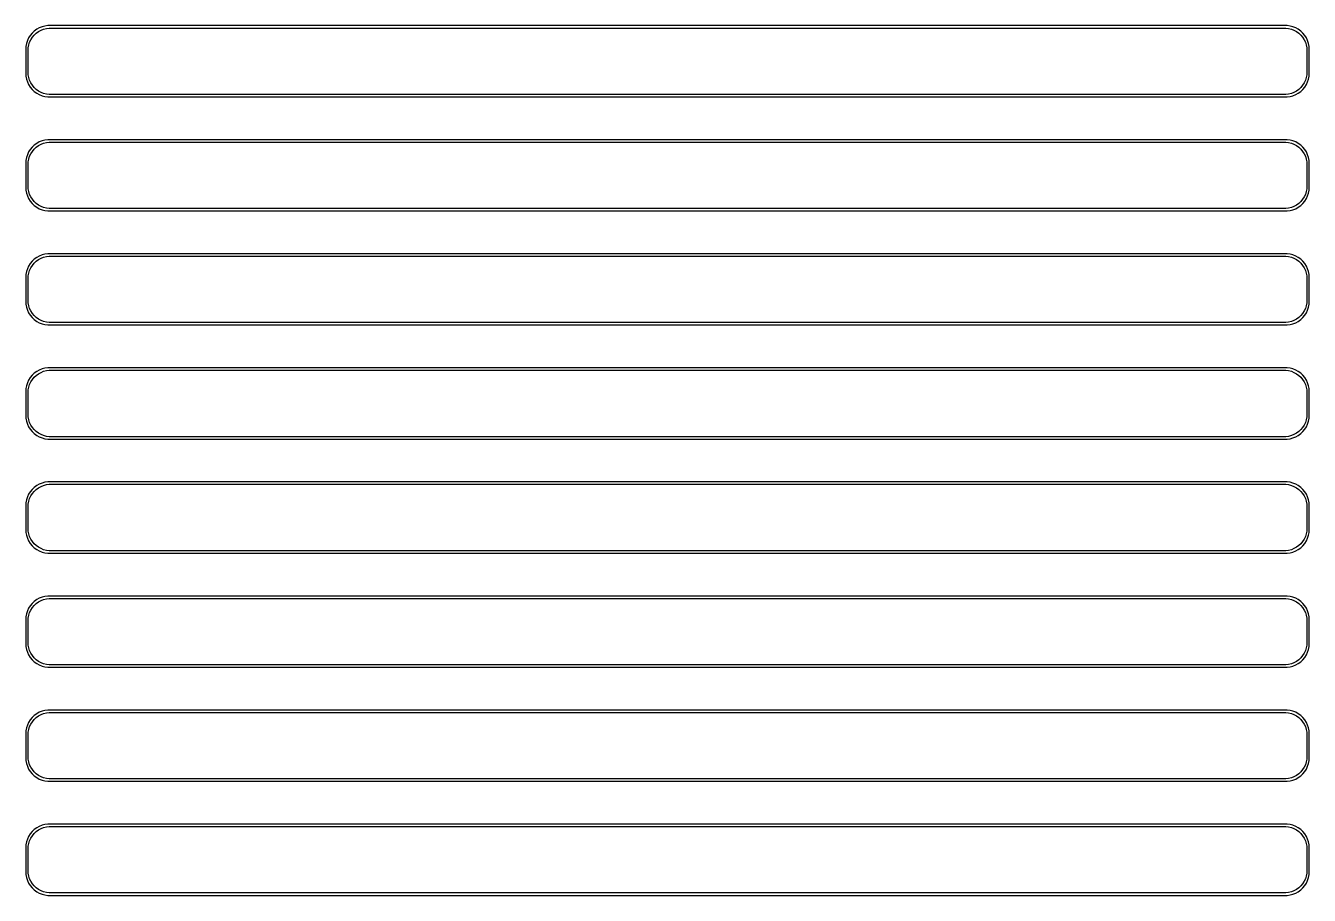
# Model space of a CAD drawing. Header units: metres. Extents: x -135 to 135, y 353 to 703.
# Drawn here: x -135 to 135, y 520.5 to 703.5 of the extents above; entities that cross this region are included whole.
import ezdxf

# ---------------------------------------------------------------- set-up
doc = ezdxf.new("R2010")
doc.units = ezdxf.units.M

msp = doc.modelspace()

# ---------------------------------------------------------------- linework, layer by layer
for p, q in [((-133.187, 702.353), (-133.645, 701.923)), ((-132.679, 702.722), (-133.187, 702.353)), ((-132.778, 701.91), (-132.295, 702.261)), ((-132.129, 703.024), (-132.679, 702.722)), ((-132.295, 702.261), (-131.772, 702.548)), ((-131.545, 703.255), (-132.129, 703.024)), ((-131.772, 702.548), (-131.218, 702.768)), ((-130.937, 703.411), (-131.545, 703.255)), ((-131.218, 702.768), (-130.64, 702.916)), ((-130.314, 703.49), (-130.937, 703.411)), ((-130.64, 702.916), (-130.048, 702.991)), ((130.314, 703.49), (-130.314, 703.49)), ((-130.048, 702.991), (130.048, 702.991)), ((130.048, 702.991), (130.64, 702.916)), ((130.937, 703.411), (130.314, 703.49)), ((130.64, 702.916), (131.218, 702.768)), ((131.545, 703.255), (130.937, 703.411)), ((131.218, 702.768), (131.772, 702.548)), ((132.129, 703.024), (131.545, 703.255)), ((131.772, 702.548), (132.295, 702.261)), ((132.679, 702.722), (132.129, 703.024)), ((132.295, 702.261), (132.778, 701.91)), ((133.187, 702.353), (132.679, 702.722)), ((133.645, 701.923), (133.187, 702.353)), ((-134.843, 699.743), (-134.961, 699.127)), ((-134.649, 700.341), (-134.843, 699.743)), ((-134.382, 700.909), (-134.649, 700.341)), ((-134.463, 698.845), (-134.351, 699.431)), ((-134.045, 701.439), (-134.382, 700.909)), ((-134.351, 699.431), (-134.166, 699.999)), ((-134.166, 699.999), (-133.912, 700.538)), ((-133.645, 701.923), (-134.045, 701.439)), ((-133.912, 700.538), (-133.593, 701.042)), ((-133.593, 701.042), (-133.213, 701.502)), ((-133.213, 701.502), (-132.778, 701.91)), ((132.778, 701.91), (133.213, 701.502)), ((133.213, 701.502), (133.593, 701.042)), ((133.593, 701.042), (133.912, 700.538)), ((134.045, 701.439), (133.645, 701.923)), ((133.912, 700.538), (134.166, 699.999)), ((134.382, 700.909), (134.045, 701.439)), ((134.166, 699.999), (134.351, 699.431)), ((134.351, 699.431), (134.463, 698.845)), ((134.649, 700.341), (134.382, 700.909)), ((134.843, 699.743), (134.649, 700.341)), ((134.961, 699.127), (134.843, 699.743)), ((-134.961, 699.127), (-135, 698.5)), ((-135, 698.5), (-135, 693.5)), ((-134.5, 698.25), (-134.463, 698.845)), ((-134.5, 693.75), (-134.5, 698.25)), ((134.463, 698.845), (134.5, 698.25)), ((134.5, 698.25), (134.5, 693.75)), ((135, 698.5), (134.961, 699.127)), ((135, 693.5), (135, 698.5)), ((-135, 693.5), (-134.961, 692.873)), ((-134.961, 692.873), (-134.843, 692.257)), ((-134.843, 692.257), (-134.649, 691.659)), ((-134.649, 691.659), (-134.382, 691.091)), ((-134.463, 693.155), (-134.5, 693.75)), ((-134.351, 692.569), (-134.463, 693.155)), ((-134.166, 692.001), (-134.351, 692.569)), ((-133.912, 691.462), (-134.166, 692.001)), ((-133.593, 690.958), (-133.912, 691.462)), ((133.912, 691.462), (133.593, 690.958)), ((134.166, 692.001), (133.912, 691.462)), ((134.351, 692.569), (134.166, 692.001)), ((134.463, 693.155), (134.351, 692.569)), ((134.382, 691.091), (134.649, 691.659)), ((134.5, 693.75), (134.463, 693.155)), ((134.649, 691.659), (134.843, 692.257)), ((134.843, 692.257), (134.961, 692.873)), ((134.961, 692.873), (135, 693.5)), ((-134.382, 691.091), (-134.045, 690.561)), ((-134.045, 690.561), (-133.645, 690.077)), ((-133.645, 690.077), (-133.187, 689.647)), ((-133.213, 690.498), (-133.593, 690.958)), ((-132.778, 690.09), (-133.213, 690.498)), ((-133.187, 689.647), (-132.679, 689.278)), ((-132.295, 689.739), (-132.778, 690.09)), ((-132.679, 689.278), (-132.129, 688.976)), ((-131.772, 689.452), (-132.295, 689.739)), ((-132.129, 688.976), (-131.545, 688.745)), ((-131.218, 689.232), (-131.772, 689.452)), ((-131.545, 688.745), (-130.937, 688.589)), ((-130.64, 689.084), (-131.218, 689.232)), ((-130.937, 688.589), (-130.314, 688.51)), ((-130.048, 689.009), (-130.64, 689.084)), ((-130.314, 688.51), (130.314, 688.51)), ((130.048, 689.009), (-130.048, 689.009)), ((130.64, 689.084), (130.048, 689.009)), ((130.314, 688.51), (130.937, 688.589)), ((131.218, 689.232), (130.64, 689.084)), ((130.937, 688.589), (131.545, 688.745)), ((131.772, 689.452), (131.218, 689.232)), ((131.545, 688.745), (132.129, 688.976)), ((132.295, 689.739), (131.772, 689.452)), ((132.129, 688.976), (132.679, 689.278)), ((132.778, 690.09), (132.295, 689.739)), ((132.679, 689.278), (133.187, 689.647)), ((133.213, 690.498), (132.778, 690.09)), ((133.187, 689.647), (133.645, 690.077)), ((133.593, 690.958), (133.213, 690.498)), ((133.645, 690.077), (134.045, 690.561)), ((134.045, 690.561), (134.382, 691.091)), ((-133.645, 677.923), (-134.045, 677.439)), ((-133.187, 678.353), (-133.645, 677.923)), ((-133.213, 677.502), (-132.778, 677.91)), ((-132.679, 678.722), (-133.187, 678.353)), ((-132.778, 677.91), (-132.295, 678.261)), ((-132.129, 679.024), (-132.679, 678.722)), ((-132.295, 678.261), (-131.772, 678.548)), ((-131.545, 679.255), (-132.129, 679.024)), ((-131.772, 678.548), (-131.218, 678.768)), ((-130.937, 679.411), (-131.545, 679.255)), ((-131.218, 678.768), (-130.64, 678.916)), ((-130.314, 679.49), (-130.937, 679.411)), ((-130.64, 678.916), (-130.048, 678.991)), ((130.314, 679.49), (-130.314, 679.49)), ((-130.048, 678.991), (130.048, 678.991)), ((130.048, 678.991), (130.64, 678.916)), ((130.937, 679.411), (130.314, 679.49)), ((130.64, 678.916), (131.218, 678.768)), ((131.545, 679.255), (130.937, 679.411)), ((131.218, 678.768), (131.772, 678.548)), ((132.129, 679.024), (131.545, 679.255)), ((131.772, 678.548), (132.295, 678.261)), ((132.679, 678.722), (132.129, 679.024)), ((132.295, 678.261), (132.778, 677.91)), ((133.187, 678.353), (132.679, 678.722)), ((132.778, 677.91), (133.213, 677.502)), ((133.645, 677.923), (133.187, 678.353)), ((134.045, 677.439), (133.645, 677.923)), ((-134.961, 675.127), (-135, 674.5)), ((-134.843, 675.743), (-134.961, 675.127)), ((-134.649, 676.341), (-134.843, 675.743)), ((-134.382, 676.909), (-134.649, 676.341)), ((-134.463, 674.845), (-134.351, 675.431)), ((-134.045, 677.439), (-134.382, 676.909)), ((-134.351, 675.431), (-134.166, 675.999)), ((-134.166, 675.999), (-133.912, 676.538)), ((-133.912, 676.538), (-133.593, 677.042)), ((-133.593, 677.042), (-133.213, 677.502)), ((133.213, 677.502), (133.593, 677.042)), ((133.593, 677.042), (133.912, 676.538)), ((133.912, 676.538), (134.166, 675.999)), ((134.382, 676.909), (134.045, 677.439)), ((134.166, 675.999), (134.351, 675.431)), ((134.351, 675.431), (134.463, 674.845)), ((134.649, 676.341), (134.382, 676.909)), ((134.843, 675.743), (134.649, 676.341)), ((134.961, 675.127), (134.843, 675.743)), ((135, 674.5), (134.961, 675.127)), ((-135, 674.5), (-135, 669.5)), ((-134.5, 674.25), (-134.463, 674.845)), ((-134.5, 669.75), (-134.5, 674.25)), ((134.463, 674.845), (134.5, 674.25)), ((134.5, 674.25), (134.5, 669.75)), ((135, 669.5), (135, 674.5)), ((-134.463, 669.155), (-134.5, 669.75)), ((134.5, 669.75), (134.463, 669.155)), ((-135, 669.5), (-134.961, 668.873)), ((-134.961, 668.873), (-134.843, 668.257)), ((-134.843, 668.257), (-134.649, 667.659)), ((-134.649, 667.659), (-134.382, 667.091)), ((-134.351, 668.569), (-134.463, 669.155)), ((-134.382, 667.091), (-134.045, 666.561)), ((-134.166, 668.001), (-134.351, 668.569)), ((-133.912, 667.462), (-134.166, 668.001)), ((-133.593, 666.958), (-133.912, 667.462)), ((-133.213, 666.498), (-133.593, 666.958)), ((133.593, 666.958), (133.213, 666.498)), ((133.912, 667.462), (133.593, 666.958)), ((134.166, 668.001), (133.912, 667.462)), ((134.045, 666.561), (134.382, 667.091)), ((134.351, 668.569), (134.166, 668.001)), ((134.463, 669.155), (134.351, 668.569)), ((134.382, 667.091), (134.649, 667.659)), ((134.649, 667.659), (134.843, 668.257)), ((134.843, 668.257), (134.961, 668.873)), ((134.961, 668.873), (135, 669.5)), ((-134.045, 666.561), (-133.645, 666.077)), ((-133.645, 666.077), (-133.187, 665.647)), ((-132.778, 666.09), (-133.213, 666.498)), ((-133.187, 665.647), (-132.679, 665.278)), ((-132.295, 665.739), (-132.778, 666.09)), ((-132.679, 665.278), (-132.129, 664.976)), ((-131.772, 665.452), (-132.295, 665.739)), ((-132.129, 664.976), (-131.545, 664.745)), ((-131.218, 665.232), (-131.772, 665.452)), ((-131.545, 664.745), (-130.937, 664.589)), ((-130.64, 665.084), (-131.218, 665.232)), ((-130.937, 664.589), (-130.314, 664.51)), ((-130.048, 665.009), (-130.64, 665.084)), ((-130.314, 664.51), (130.314, 664.51)), ((130.048, 665.009), (-130.048, 665.009)), ((130.64, 665.084), (130.048, 665.009)), ((130.314, 664.51), (130.937, 664.589)), ((131.218, 665.232), (130.64, 665.084)), ((130.937, 664.589), (131.545, 664.745)), ((131.772, 665.452), (131.218, 665.232)), ((131.545, 664.745), (132.129, 664.976)), ((132.295, 665.739), (131.772, 665.452)), ((132.129, 664.976), (132.679, 665.278)), ((132.778, 666.09), (132.295, 665.739)), ((132.679, 665.278), (133.187, 665.647)), ((133.213, 666.498), (132.778, 666.09)), ((133.187, 665.647), (133.645, 666.077)), ((133.645, 666.077), (134.045, 666.561)), ((-134.045, 653.439), (-134.382, 652.909)), ((-133.645, 653.923), (-134.045, 653.439)), ((-133.187, 654.353), (-133.645, 653.923)), ((-133.593, 653.042), (-133.213, 653.502)), ((-133.213, 653.502), (-132.778, 653.91)), ((-132.679, 654.722), (-133.187, 654.353)), ((-132.778, 653.91), (-132.295, 654.261)), ((-132.129, 655.024), (-132.679, 654.722)), ((-132.295, 654.261), (-131.772, 654.548)), ((-131.545, 655.255), (-132.129, 655.024)), ((-131.772, 654.548), (-131.218, 654.768)), ((-130.937, 655.411), (-131.545, 655.255)), ((-131.218, 654.768), (-130.64, 654.916)), ((-130.314, 655.49), (-130.937, 655.411)), ((-130.64, 654.916), (-130.048, 654.991)), ((130.314, 655.49), (-130.314, 655.49)), ((-130.048, 654.991), (130.048, 654.991)), ((130.048, 654.991), (130.64, 654.916)), ((130.937, 655.411), (130.314, 655.49)), ((130.64, 654.916), (131.218, 654.768)), ((131.545, 655.255), (130.937, 655.411)), ((131.218, 654.768), (131.772, 654.548)), ((132.129, 655.024), (131.545, 655.255)), ((131.772, 654.548), (132.295, 654.261)), ((132.679, 654.722), (132.129, 655.024)), ((132.295, 654.261), (132.778, 653.91)), ((133.187, 654.353), (132.679, 654.722)), ((132.778, 653.91), (133.213, 653.502)), ((133.645, 653.923), (133.187, 654.353)), ((133.213, 653.502), (133.593, 653.042)), ((134.045, 653.439), (133.645, 653.923)), ((134.382, 652.909), (134.045, 653.439)), ((-134.961, 651.127), (-135, 650.5)), ((-134.843, 651.743), (-134.961, 651.127)), ((-134.649, 652.341), (-134.843, 651.743)), ((-134.382, 652.909), (-134.649, 652.341)), ((-134.5, 650.25), (-134.463, 650.845)), ((-134.463, 650.845), (-134.351, 651.431)), ((-134.351, 651.431), (-134.166, 651.999)), ((-134.166, 651.999), (-133.912, 652.538)), ((-133.912, 652.538), (-133.593, 653.042)), ((133.593, 653.042), (133.912, 652.538)), ((133.912, 652.538), (134.166, 651.999)), ((134.166, 651.999), (134.351, 651.431)), ((134.351, 651.431), (134.463, 650.845)), ((134.649, 652.341), (134.382, 652.909)), ((134.463, 650.845), (134.5, 650.25)), ((134.843, 651.743), (134.649, 652.341)), ((134.961, 651.127), (134.843, 651.743)), ((135, 650.5), (134.961, 651.127)), ((-135, 650.5), (-135, 645.5)), ((-134.5, 645.75), (-134.5, 650.25)), ((134.5, 650.25), (134.5, 645.75)), ((135, 645.5), (135, 650.5)), ((-135, 645.5), (-134.961, 644.873)), ((-134.463, 645.155), (-134.5, 645.75)), ((134.5, 645.75), (134.463, 645.155)), ((134.961, 644.873), (135, 645.5)), ((-134.961, 644.873), (-134.843, 644.257)), ((-134.843, 644.257), (-134.649, 643.659)), ((-134.649, 643.659), (-134.382, 643.091)), ((-134.351, 644.569), (-134.463, 645.155)), ((-134.382, 643.091), (-134.045, 642.561)), ((-134.166, 644.001), (-134.351, 644.569)), ((-133.912, 643.462), (-134.166, 644.001)), ((-133.593, 642.958), (-133.912, 643.462)), ((-133.213, 642.498), (-133.593, 642.958)), ((133.593, 642.958), (133.213, 642.498)), ((133.912, 643.462), (133.593, 642.958)), ((134.166, 644.001), (133.912, 643.462)), ((134.045, 642.561), (134.382, 643.091)), ((134.351, 644.569), (134.166, 644.001)), ((134.463, 645.155), (134.351, 644.569)), ((134.382, 643.091), (134.649, 643.659)), ((134.649, 643.659), (134.843, 644.257)), ((134.843, 644.257), (134.961, 644.873)), ((-134.045, 642.561), (-133.645, 642.077)), ((-133.645, 642.077), (-133.187, 641.647)), ((-132.778, 642.09), (-133.213, 642.498)), ((-133.187, 641.647), (-132.679, 641.278)), ((-132.295, 641.739), (-132.778, 642.09)), ((-132.679, 641.278), (-132.129, 640.976)), ((-131.772, 641.452), (-132.295, 641.739)), ((-132.129, 640.976), (-131.545, 640.745)), ((-131.218, 641.232), (-131.772, 641.452)), ((-131.545, 640.745), (-130.937, 640.589)), ((-130.64, 641.084), (-131.218, 641.232)), ((-130.937, 640.589), (-130.314, 640.51)), ((-130.048, 641.009), (-130.64, 641.084)), ((-130.314, 640.51), (130.314, 640.51)), ((130.048, 641.009), (-130.048, 641.009)), ((130.64, 641.084), (130.048, 641.009)), ((130.314, 640.51), (130.937, 640.589)), ((131.218, 641.232), (130.64, 641.084)), ((130.937, 640.589), (131.545, 640.745)), ((131.772, 641.452), (131.218, 641.232)), ((131.545, 640.745), (132.129, 640.976)), ((132.295, 641.739), (131.772, 641.452)), ((132.129, 640.976), (132.679, 641.278)), ((132.778, 642.09), (132.295, 641.739)), ((132.679, 641.278), (133.187, 641.647)), ((133.213, 642.498), (132.778, 642.09)), ((133.187, 641.647), (133.645, 642.077)), ((133.645, 642.077), (134.045, 642.561)), ((-134.045, 629.439), (-134.382, 628.909)), ((-133.645, 629.923), (-134.045, 629.439)), ((-133.187, 630.353), (-133.645, 629.923)), ((-133.593, 629.042), (-133.213, 629.502)), ((-133.213, 629.502), (-132.778, 629.91)), ((-132.679, 630.722), (-133.187, 630.353)), ((-132.778, 629.91), (-132.295, 630.261)), ((-132.129, 631.024), (-132.679, 630.722)), ((-132.295, 630.261), (-131.772, 630.548)), ((-131.545, 631.255), (-132.129, 631.024)), ((-131.772, 630.548), (-131.218, 630.768)), ((-130.937, 631.411), (-131.545, 631.255)), ((-131.218, 630.768), (-130.64, 630.916)), ((-130.314, 631.49), (-130.937, 631.411)), ((-130.64, 630.916), (-130.048, 630.991)), ((130.314, 631.49), (-130.314, 631.49)), ((-130.048, 630.991), (130.048, 630.991)), ((130.048, 630.991), (130.64, 630.916)), ((130.937, 631.411), (130.314, 631.49)), ((130.64, 630.916), (131.218, 630.768)), ((131.545, 631.255), (130.937, 631.411)), ((131.218, 630.768), (131.772, 630.548)), ((132.129, 631.024), (131.545, 631.255)), ((131.772, 630.548), (132.295, 630.261)), ((132.679, 630.722), (132.129, 631.024)), ((132.295, 630.261), (132.778, 629.91)), ((133.187, 630.353), (132.679, 630.722)), ((132.778, 629.91), (133.213, 629.502)), ((133.645, 629.923), (133.187, 630.353)), ((133.213, 629.502), (133.593, 629.042)), ((134.045, 629.439), (133.645, 629.923)), ((134.382, 628.909), (134.045, 629.439)), ((-134.961, 627.127), (-135, 626.5)), ((-135, 626.5), (-135, 621.5)), ((-134.843, 627.743), (-134.961, 627.127)), ((-134.649, 628.341), (-134.843, 627.743)), ((-134.382, 628.909), (-134.649, 628.341)), ((-134.5, 626.25), (-134.463, 626.845)), ((-134.463, 626.845), (-134.351, 627.431)), ((-134.351, 627.431), (-134.166, 627.999)), ((-134.166, 627.999), (-133.912, 628.538)), ((-133.912, 628.538), (-133.593, 629.042)), ((133.593, 629.042), (133.912, 628.538)), ((133.912, 628.538), (134.166, 627.999)), ((134.166, 627.999), (134.351, 627.431)), ((134.351, 627.431), (134.463, 626.845)), ((134.649, 628.341), (134.382, 628.909)), ((134.463, 626.845), (134.5, 626.25)), ((134.843, 627.743), (134.649, 628.341)), ((134.961, 627.127), (134.843, 627.743)), ((135, 626.5), (134.961, 627.127)), ((135, 621.5), (135, 626.5)), ((-134.5, 621.75), (-134.5, 626.25)), ((134.5, 626.25), (134.5, 621.75)), ((-135, 621.5), (-134.961, 620.873)), ((-134.463, 621.155), (-134.5, 621.75)), ((-134.351, 620.569), (-134.463, 621.155)), ((134.463, 621.155), (134.351, 620.569)), ((134.5, 621.75), (134.463, 621.155)), ((134.961, 620.873), (135, 621.5)), ((-134.961, 620.873), (-134.843, 620.257)), ((-134.843, 620.257), (-134.649, 619.659)), ((-134.649, 619.659), (-134.382, 619.091)), ((-134.382, 619.091), (-134.045, 618.561)), ((-134.166, 620.001), (-134.351, 620.569)), ((-133.912, 619.462), (-134.166, 620.001)), ((-134.045, 618.561), (-133.645, 618.077)), ((-133.593, 618.958), (-133.912, 619.462)), ((-133.213, 618.498), (-133.593, 618.958)), ((-132.778, 618.09), (-133.213, 618.498)), ((133.213, 618.498), (132.778, 618.09)), ((133.593, 618.958), (133.213, 618.498)), ((133.912, 619.462), (133.593, 618.958)), ((133.645, 618.077), (134.045, 618.561)), ((134.166, 620.001), (133.912, 619.462)), ((134.045, 618.561), (134.382, 619.091)), ((134.351, 620.569), (134.166, 620.001)), ((134.382, 619.091), (134.649, 619.659)), ((134.649, 619.659), (134.843, 620.257)), ((134.843, 620.257), (134.961, 620.873)), ((-133.645, 618.077), (-133.187, 617.647)), ((-133.187, 617.647), (-132.679, 617.278)), ((-132.295, 617.739), (-132.778, 618.09)), ((-132.679, 617.278), (-132.129, 616.976)), ((-131.772, 617.452), (-132.295, 617.739)), ((-132.129, 616.976), (-131.545, 616.745)), ((-131.218, 617.232), (-131.772, 617.452)), ((-131.545, 616.745), (-130.937, 616.589)), ((-130.64, 617.084), (-131.218, 617.232)), ((-130.937, 616.589), (-130.314, 616.51)), ((-130.048, 617.009), (-130.64, 617.084)), ((-130.314, 616.51), (130.314, 616.51)), ((130.048, 617.009), (-130.048, 617.009)), ((130.64, 617.084), (130.048, 617.009)), ((130.314, 616.51), (130.937, 616.589)), ((131.218, 617.232), (130.64, 617.084)), ((130.937, 616.589), (131.545, 616.745)), ((131.772, 617.452), (131.218, 617.232)), ((131.545, 616.745), (132.129, 616.976)), ((132.295, 617.739), (131.772, 617.452)), ((132.129, 616.976), (132.679, 617.278)), ((132.778, 618.09), (132.295, 617.739)), ((132.679, 617.278), (133.187, 617.647)), ((133.187, 617.647), (133.645, 618.077)), ((-134.382, 604.909), (-134.649, 604.341)), ((-134.045, 605.439), (-134.382, 604.909)), ((-133.645, 605.923), (-134.045, 605.439)), ((-133.912, 604.538), (-133.593, 605.042)), ((-133.187, 606.353), (-133.645, 605.923)), ((-133.593, 605.042), (-133.213, 605.502)), ((-133.213, 605.502), (-132.778, 605.91)), ((-132.679, 606.722), (-133.187, 606.353)), ((-132.778, 605.91), (-132.295, 606.261)), ((-132.129, 607.024), (-132.679, 606.722)), ((-132.295, 606.261), (-131.772, 606.548)), ((-131.545, 607.255), (-132.129, 607.024)), ((-131.772, 606.548), (-131.218, 606.768)), ((-130.937, 607.411), (-131.545, 607.255)), ((-131.218, 606.768), (-130.64, 606.916)), ((-130.314, 607.49), (-130.937, 607.411)), ((-130.64, 606.916), (-130.048, 606.991)), ((130.314, 607.49), (-130.314, 607.49)), ((-130.048, 606.991), (130.048, 606.991)), ((130.048, 606.991), (130.64, 606.916)), ((130.937, 607.411), (130.314, 607.49)), ((130.64, 606.916), (131.218, 606.768)), ((131.545, 607.255), (130.937, 607.411)), ((131.218, 606.768), (131.772, 606.548)), ((132.129, 607.024), (131.545, 607.255)), ((131.772, 606.548), (132.295, 606.261)), ((132.679, 606.722), (132.129, 607.024)), ((132.295, 606.261), (132.778, 605.91)), ((133.187, 606.353), (132.679, 606.722)), ((132.778, 605.91), (133.213, 605.502)), ((133.645, 605.923), (133.187, 606.353)), ((133.213, 605.502), (133.593, 605.042)), ((133.593, 605.042), (133.912, 604.538)), ((134.045, 605.439), (133.645, 605.923)), ((134.382, 604.909), (134.045, 605.439)), ((134.649, 604.341), (134.382, 604.909)), ((-134.961, 603.127), (-135, 602.5)), ((-135, 602.5), (-135, 597.5)), ((-134.843, 603.743), (-134.961, 603.127)), ((-134.649, 604.341), (-134.843, 603.743)), ((-134.5, 602.25), (-134.463, 602.845)), ((-134.5, 597.75), (-134.5, 602.25)), ((-134.463, 602.845), (-134.351, 603.431)), ((-134.351, 603.431), (-134.166, 603.999)), ((-134.166, 603.999), (-133.912, 604.538)), ((133.912, 604.538), (134.166, 603.999)), ((134.166, 603.999), (134.351, 603.431)), ((134.351, 603.431), (134.463, 602.845)), ((134.463, 602.845), (134.5, 602.25)), ((134.5, 602.25), (134.5, 597.75)), ((134.843, 603.743), (134.649, 604.341)), ((134.961, 603.127), (134.843, 603.743)), ((135, 602.5), (134.961, 603.127)), ((135, 597.5), (135, 602.5)), ((-135, 597.5), (-134.961, 596.873)), ((-134.961, 596.873), (-134.843, 596.257)), ((-134.463, 597.155), (-134.5, 597.75)), ((-134.351, 596.569), (-134.463, 597.155)), ((134.463, 597.155), (134.351, 596.569)), ((134.5, 597.75), (134.463, 597.155)), ((134.843, 596.257), (134.961, 596.873)), ((134.961, 596.873), (135, 597.5)), ((-134.843, 596.257), (-134.649, 595.659)), ((-134.649, 595.659), (-134.382, 595.091)), ((-134.382, 595.091), (-134.045, 594.561)), ((-134.166, 596.001), (-134.351, 596.569)), ((-133.912, 595.462), (-134.166, 596.001)), ((-134.045, 594.561), (-133.645, 594.077)), ((-133.593, 594.958), (-133.912, 595.462)), ((-133.645, 594.077), (-133.187, 593.647)), ((-133.213, 594.498), (-133.593, 594.958)), ((-132.778, 594.09), (-133.213, 594.498)), ((-132.295, 593.739), (-132.778, 594.09)), ((132.778, 594.09), (132.295, 593.739)), ((133.213, 594.498), (132.778, 594.09)), ((133.187, 593.647), (133.645, 594.077)), ((133.593, 594.958), (133.213, 594.498)), ((133.912, 595.462), (133.593, 594.958)), ((133.645, 594.077), (134.045, 594.561)), ((134.166, 596.001), (133.912, 595.462)), ((134.045, 594.561), (134.382, 595.091)), ((134.351, 596.569), (134.166, 596.001)), ((134.382, 595.091), (134.649, 595.659)), ((134.649, 595.659), (134.843, 596.257)), ((-133.187, 593.647), (-132.679, 593.278)), ((-132.679, 593.278), (-132.129, 592.976)), ((-131.772, 593.452), (-132.295, 593.739)), ((-132.129, 592.976), (-131.545, 592.745)), ((-131.218, 593.232), (-131.772, 593.452)), ((-131.545, 592.745), (-130.937, 592.589)), ((-130.64, 593.084), (-131.218, 593.232)), ((-130.937, 592.589), (-130.314, 592.51)), ((-130.048, 593.009), (-130.64, 593.084)), ((-130.314, 592.51), (130.314, 592.51)), ((130.048, 593.009), (-130.048, 593.009)), ((130.64, 593.084), (130.048, 593.009)), ((130.314, 592.51), (130.937, 592.589)), ((131.218, 593.232), (130.64, 593.084)), ((130.937, 592.589), (131.545, 592.745)), ((131.772, 593.452), (131.218, 593.232)), ((131.545, 592.745), (132.129, 592.976)), ((132.295, 593.739), (131.772, 593.452)), ((132.129, 592.976), (132.679, 593.278)), ((132.679, 593.278), (133.187, 593.647)), ((-131.545, 583.255), (-132.129, 583.024)), ((-130.937, 583.411), (-131.545, 583.255)), ((-130.314, 583.49), (-130.937, 583.411)), ((130.314, 583.49), (-130.314, 583.49)), ((130.937, 583.411), (130.314, 583.49)), ((131.545, 583.255), (130.937, 583.411)), ((132.129, 583.024), (131.545, 583.255)), ((-134.382, 580.909), (-134.649, 580.341)), ((-134.045, 581.439), (-134.382, 580.909)), ((-134.166, 579.999), (-133.912, 580.538)), ((-133.645, 581.923), (-134.045, 581.439)), ((-133.912, 580.538), (-133.593, 581.042)), ((-133.187, 582.353), (-133.645, 581.923)), ((-133.593, 581.042), (-133.213, 581.502)), ((-133.213, 581.502), (-132.778, 581.91)), ((-132.679, 582.722), (-133.187, 582.353)), ((-132.778, 581.91), (-132.295, 582.261)), ((-132.129, 583.024), (-132.679, 582.722)), ((-132.295, 582.261), (-131.772, 582.548)), ((-131.772, 582.548), (-131.218, 582.768)), ((-131.218, 582.768), (-130.64, 582.916)), ((-130.64, 582.916), (-130.048, 582.991)), ((-130.048, 582.991), (130.048, 582.991)), ((130.048, 582.991), (130.64, 582.916)), ((130.64, 582.916), (131.218, 582.768)), ((131.218, 582.768), (131.772, 582.548)), ((131.772, 582.548), (132.295, 582.261)), ((132.679, 582.722), (132.129, 583.024)), ((132.295, 582.261), (132.778, 581.91)), ((133.187, 582.353), (132.679, 582.722)), ((132.778, 581.91), (133.213, 581.502)), ((133.645, 581.923), (133.187, 582.353)), ((133.213, 581.502), (133.593, 581.042)), ((133.593, 581.042), (133.912, 580.538)), ((134.045, 581.439), (133.645, 581.923)), ((133.912, 580.538), (134.166, 579.999)), ((134.382, 580.909), (134.045, 581.439)), ((134.649, 580.341), (134.382, 580.909)), ((-134.961, 579.127), (-135, 578.5)), ((-135, 578.5), (-135, 573.5)), ((-134.843, 579.743), (-134.961, 579.127)), ((-134.649, 580.341), (-134.843, 579.743)), ((-134.5, 578.25), (-134.463, 578.845)), ((-134.5, 573.75), (-134.5, 578.25)), ((-134.463, 578.845), (-134.351, 579.431)), ((-134.351, 579.431), (-134.166, 579.999)), ((134.166, 579.999), (134.351, 579.431)), ((134.351, 579.431), (134.463, 578.845)), ((134.463, 578.845), (134.5, 578.25)), ((134.5, 578.25), (134.5, 573.75)), ((134.843, 579.743), (134.649, 580.341)), ((134.961, 579.127), (134.843, 579.743)), ((135, 578.5), (134.961, 579.127)), ((135, 573.5), (135, 578.5)), ((-135, 573.5), (-134.961, 572.873)), ((-134.961, 572.873), (-134.843, 572.257)), ((-134.463, 573.155), (-134.5, 573.75)), ((-134.351, 572.569), (-134.463, 573.155)), ((-134.166, 572.001), (-134.351, 572.569)), ((134.351, 572.569), (134.166, 572.001)), ((134.463, 573.155), (134.351, 572.569)), ((134.5, 573.75), (134.463, 573.155)), ((134.843, 572.257), (134.961, 572.873)), ((134.961, 572.873), (135, 573.5)), ((-134.843, 572.257), (-134.649, 571.659)), ((-134.649, 571.659), (-134.382, 571.091)), ((-134.382, 571.091), (-134.045, 570.561)), ((-133.912, 571.462), (-134.166, 572.001)), ((-134.045, 570.561), (-133.645, 570.077)), ((-133.593, 570.958), (-133.912, 571.462)), ((-133.645, 570.077), (-133.187, 569.647)), ((-133.213, 570.498), (-133.593, 570.958)), ((-132.778, 570.09), (-133.213, 570.498)), ((-132.295, 569.739), (-132.778, 570.09)), ((-131.772, 569.452), (-132.295, 569.739)), ((132.295, 569.739), (131.772, 569.452)), ((132.778, 570.09), (132.295, 569.739)), ((133.213, 570.498), (132.778, 570.09)), ((133.187, 569.647), (133.645, 570.077)), ((133.593, 570.958), (133.213, 570.498)), ((133.912, 571.462), (133.593, 570.958)), ((133.645, 570.077), (134.045, 570.561)), ((134.166, 572.001), (133.912, 571.462)), ((134.045, 570.561), (134.382, 571.091)), ((134.382, 571.091), (134.649, 571.659)), ((134.649, 571.659), (134.843, 572.257)), ((-133.187, 569.647), (-132.679, 569.278)), ((-132.679, 569.278), (-132.129, 568.976)), ((-132.129, 568.976), (-131.545, 568.745)), ((-131.218, 569.232), (-131.772, 569.452)), ((-131.545, 568.745), (-130.937, 568.589)), ((-130.64, 569.084), (-131.218, 569.232)), ((-130.937, 568.589), (-130.314, 568.51)), ((-130.048, 569.009), (-130.64, 569.084)), ((-130.314, 568.51), (130.314, 568.51)), ((130.048, 569.009), (-130.048, 569.009)), ((130.64, 569.084), (130.048, 569.009)), ((130.314, 568.51), (130.937, 568.589)), ((131.218, 569.232), (130.64, 569.084)), ((130.937, 568.589), (131.545, 568.745)), ((131.772, 569.452), (131.218, 569.232)), ((131.545, 568.745), (132.129, 568.976)), ((132.129, 568.976), (132.679, 569.278)), ((132.679, 569.278), (133.187, 569.647)), ((-132.129, 559.024), (-132.679, 558.722)), ((-131.545, 559.255), (-132.129, 559.024)), ((-130.937, 559.411), (-131.545, 559.255)), ((-131.218, 558.768), (-130.64, 558.916)), ((-130.314, 559.49), (-130.937, 559.411)), ((-130.64, 558.916), (-130.048, 558.991)), ((130.314, 559.49), (-130.314, 559.49)), ((-130.048, 558.991), (130.048, 558.991)), ((130.048, 558.991), (130.64, 558.916)), ((130.937, 559.411), (130.314, 559.49)), ((130.64, 558.916), (131.218, 558.768)), ((131.545, 559.255), (130.937, 559.411)), ((132.129, 559.024), (131.545, 559.255)), ((132.679, 558.722), (132.129, 559.024)), ((-134.649, 556.341), (-134.843, 555.743)), ((-134.382, 556.909), (-134.649, 556.341)), ((-134.045, 557.439), (-134.382, 556.909)), ((-134.166, 555.999), (-133.912, 556.538)), ((-133.645, 557.923), (-134.045, 557.439)), ((-133.912, 556.538), (-133.593, 557.042)), ((-133.187, 558.353), (-133.645, 557.923)), ((-133.593, 557.042), (-133.213, 557.502)), ((-133.213, 557.502), (-132.778, 557.91)), ((-132.679, 558.722), (-133.187, 558.353)), ((-132.778, 557.91), (-132.295, 558.261)), ((-132.295, 558.261), (-131.772, 558.548)), ((-131.772, 558.548), (-131.218, 558.768)), ((131.218, 558.768), (131.772, 558.548)), ((131.772, 558.548), (132.295, 558.261)), ((132.295, 558.261), (132.778, 557.91)), ((133.187, 558.353), (132.679, 558.722)), ((132.778, 557.91), (133.213, 557.502)), ((133.645, 557.923), (133.187, 558.353)), ((133.213, 557.502), (133.593, 557.042)), ((133.593, 557.042), (133.912, 556.538)), ((134.045, 557.439), (133.645, 557.923)), ((133.912, 556.538), (134.166, 555.999)), ((134.382, 556.909), (134.045, 557.439)), ((134.649, 556.341), (134.382, 556.909)), ((134.843, 555.743), (134.649, 556.341)), ((-134.961, 555.127), (-135, 554.5)), ((-135, 554.5), (-135, 549.5)), ((-134.843, 555.743), (-134.961, 555.127)), ((-134.5, 554.25), (-134.463, 554.845)), ((-134.5, 549.75), (-134.5, 554.25)), ((-134.463, 554.845), (-134.351, 555.431)), ((-134.351, 555.431), (-134.166, 555.999)), ((134.166, 555.999), (134.351, 555.431)), ((134.351, 555.431), (134.463, 554.845)), ((134.463, 554.845), (134.5, 554.25)), ((134.5, 554.25), (134.5, 549.75)), ((134.961, 555.127), (134.843, 555.743)), ((135, 554.5), (134.961, 555.127)), ((135, 549.5), (135, 554.5)), ((-135, 549.5), (-134.961, 548.873)), ((-134.961, 548.873), (-134.843, 548.257)), ((-134.843, 548.257), (-134.649, 547.659)), ((-134.463, 549.155), (-134.5, 549.75)), ((-134.351, 548.569), (-134.463, 549.155)), ((-134.166, 548.001), (-134.351, 548.569)), ((134.351, 548.569), (134.166, 548.001)), ((134.463, 549.155), (134.351, 548.569)), ((134.5, 549.75), (134.463, 549.155)), ((134.649, 547.659), (134.843, 548.257)), ((134.843, 548.257), (134.961, 548.873)), ((134.961, 548.873), (135, 549.5)), ((-134.649, 547.659), (-134.382, 547.091)), ((-134.382, 547.091), (-134.045, 546.561)), ((-133.912, 547.462), (-134.166, 548.001)), ((-134.045, 546.561), (-133.645, 546.077)), ((-133.593, 546.958), (-133.912, 547.462)), ((-133.645, 546.077), (-133.187, 545.647)), ((-133.213, 546.498), (-133.593, 546.958)), ((-132.778, 546.09), (-133.213, 546.498)), ((-133.187, 545.647), (-132.679, 545.278)), ((-132.295, 545.739), (-132.778, 546.09)), ((-131.772, 545.452), (-132.295, 545.739)), ((-131.218, 545.232), (-131.772, 545.452)), ((131.772, 545.452), (131.218, 545.232)), ((132.295, 545.739), (131.772, 545.452)), ((132.778, 546.09), (132.295, 545.739)), ((132.679, 545.278), (133.187, 545.647)), ((133.213, 546.498), (132.778, 546.09)), ((133.187, 545.647), (133.645, 546.077)), ((133.593, 546.958), (133.213, 546.498)), ((133.912, 547.462), (133.593, 546.958)), ((133.645, 546.077), (134.045, 546.561)), ((134.166, 548.001), (133.912, 547.462)), ((134.045, 546.561), (134.382, 547.091)), ((134.382, 547.091), (134.649, 547.659)), ((-132.679, 545.278), (-132.129, 544.976)), ((-132.129, 544.976), (-131.545, 544.745)), ((-131.545, 544.745), (-130.937, 544.589)), ((-130.64, 545.084), (-131.218, 545.232)), ((-130.937, 544.589), (-130.314, 544.51)), ((-130.048, 545.009), (-130.64, 545.084)), ((-130.314, 544.51), (130.314, 544.51)), ((130.048, 545.009), (-130.048, 545.009)), ((130.64, 545.084), (130.048, 545.009)), ((130.314, 544.51), (130.937, 544.589)), ((131.218, 545.232), (130.64, 545.084)), ((130.937, 544.589), (131.545, 544.745)), ((131.545, 544.745), (132.129, 544.976)), ((132.129, 544.976), (132.679, 545.278)), ((-132.679, 534.722), (-133.187, 534.353)), ((-132.129, 535.024), (-132.679, 534.722)), ((-131.545, 535.255), (-132.129, 535.024)), ((-131.772, 534.548), (-131.218, 534.768)), ((-130.937, 535.411), (-131.545, 535.255)), ((-131.218, 534.768), (-130.64, 534.916)), ((-130.314, 535.49), (-130.937, 535.411)), ((-130.64, 534.916), (-130.048, 534.991)), ((130.314, 535.49), (-130.314, 535.49)), ((-130.048, 534.991), (130.048, 534.991)), ((130.048, 534.991), (130.64, 534.916)), ((130.937, 535.411), (130.314, 535.49)), ((130.64, 534.916), (131.218, 534.768)), ((131.545, 535.255), (130.937, 535.411)), ((131.218, 534.768), (131.772, 534.548)), ((132.129, 535.024), (131.545, 535.255)), ((132.679, 534.722), (132.129, 535.024)), ((133.187, 534.353), (132.679, 534.722)), ((-134.649, 532.341), (-134.843, 531.743)), ((-134.382, 532.909), (-134.649, 532.341)), ((-134.045, 533.439), (-134.382, 532.909)), ((-134.351, 531.431), (-134.166, 531.999)), ((-134.166, 531.999), (-133.912, 532.538)), ((-133.645, 533.923), (-134.045, 533.439)), ((-133.912, 532.538), (-133.593, 533.042)), ((-133.187, 534.353), (-133.645, 533.923)), ((-133.593, 533.042), (-133.213, 533.502)), ((-133.213, 533.502), (-132.778, 533.91)), ((-132.778, 533.91), (-132.295, 534.261)), ((-132.295, 534.261), (-131.772, 534.548)), ((131.772, 534.548), (132.295, 534.261)), ((132.295, 534.261), (132.778, 533.91)), ((132.778, 533.91), (133.213, 533.502)), ((133.645, 533.923), (133.187, 534.353)), ((133.213, 533.502), (133.593, 533.042)), ((133.593, 533.042), (133.912, 532.538)), ((134.045, 533.439), (133.645, 533.923)), ((133.912, 532.538), (134.166, 531.999)), ((134.382, 532.909), (134.045, 533.439)), ((134.166, 531.999), (134.351, 531.431)), ((134.649, 532.341), (134.382, 532.909)), ((134.843, 531.743), (134.649, 532.341)), ((-134.961, 531.127), (-135, 530.5)), ((-135, 530.5), (-135, 525.5)), ((-134.843, 531.743), (-134.961, 531.127)), ((-134.5, 530.25), (-134.463, 530.845)), ((-134.5, 525.75), (-134.5, 530.25)), ((-134.463, 530.845), (-134.351, 531.431)), ((134.351, 531.431), (134.463, 530.845)), ((134.463, 530.845), (134.5, 530.25)), ((134.5, 530.25), (134.5, 525.75)), ((134.961, 531.127), (134.843, 531.743)), ((135, 530.5), (134.961, 531.127)), ((135, 525.5), (135, 530.5)), ((-135, 525.5), (-134.961, 524.873)), ((-134.961, 524.873), (-134.843, 524.257)), ((-134.843, 524.257), (-134.649, 523.659)), ((-134.463, 525.155), (-134.5, 525.75)), ((-134.351, 524.569), (-134.463, 525.155)), ((-134.166, 524.001), (-134.351, 524.569)), ((-133.912, 523.462), (-134.166, 524.001)), ((134.166, 524.001), (133.912, 523.462)), ((134.351, 524.569), (134.166, 524.001)), ((134.463, 525.155), (134.351, 524.569)), ((134.5, 525.75), (134.463, 525.155)), ((134.649, 523.659), (134.843, 524.257)), ((134.843, 524.257), (134.961, 524.873)), ((134.961, 524.873), (135, 525.5)), ((-134.649, 523.659), (-134.382, 523.091)), ((-134.382, 523.091), (-134.045, 522.561)), ((-134.045, 522.561), (-133.645, 522.077)), ((-133.593, 522.958), (-133.912, 523.462)), ((-133.645, 522.077), (-133.187, 521.647)), ((-133.213, 522.498), (-133.593, 522.958)), ((-132.778, 522.09), (-133.213, 522.498)), ((-133.187, 521.647), (-132.679, 521.278)), ((-132.295, 521.739), (-132.778, 522.09)), ((-132.679, 521.278), (-132.129, 520.976)), ((-131.772, 521.452), (-132.295, 521.739)), ((-131.218, 521.232), (-131.772, 521.452)), ((-130.64, 521.084), (-131.218, 521.232)), ((131.218, 521.232), (130.64, 521.084)), ((131.772, 521.452), (131.218, 521.232)), ((132.295, 521.739), (131.772, 521.452)), ((132.129, 520.976), (132.679, 521.278)), ((132.778, 522.09), (132.295, 521.739)), ((132.679, 521.278), (133.187, 521.647)), ((133.213, 522.498), (132.778, 522.09)), ((133.187, 521.647), (133.645, 522.077)), ((133.593, 522.958), (133.213, 522.498)), ((133.912, 523.462), (133.593, 522.958)), ((133.645, 522.077), (134.045, 522.561)), ((134.045, 522.561), (134.382, 523.091)), ((134.382, 523.091), (134.649, 523.659)), ((-132.129, 520.976), (-131.545, 520.745)), ((-131.545, 520.745), (-130.937, 520.589)), ((-130.937, 520.589), (-130.314, 520.51)), ((-130.048, 521.009), (-130.64, 521.084)), ((-130.314, 520.51), (130.314, 520.51)), ((130.048, 521.009), (-130.048, 521.009)), ((130.64, 521.084), (130.048, 521.009)), ((130.314, 520.51), (130.937, 520.589)), ((130.937, 520.589), (131.545, 520.745)), ((131.545, 520.745), (132.129, 520.976))]:
    msp.add_line(p, q)

doc.saveas('drawing.dxf')
